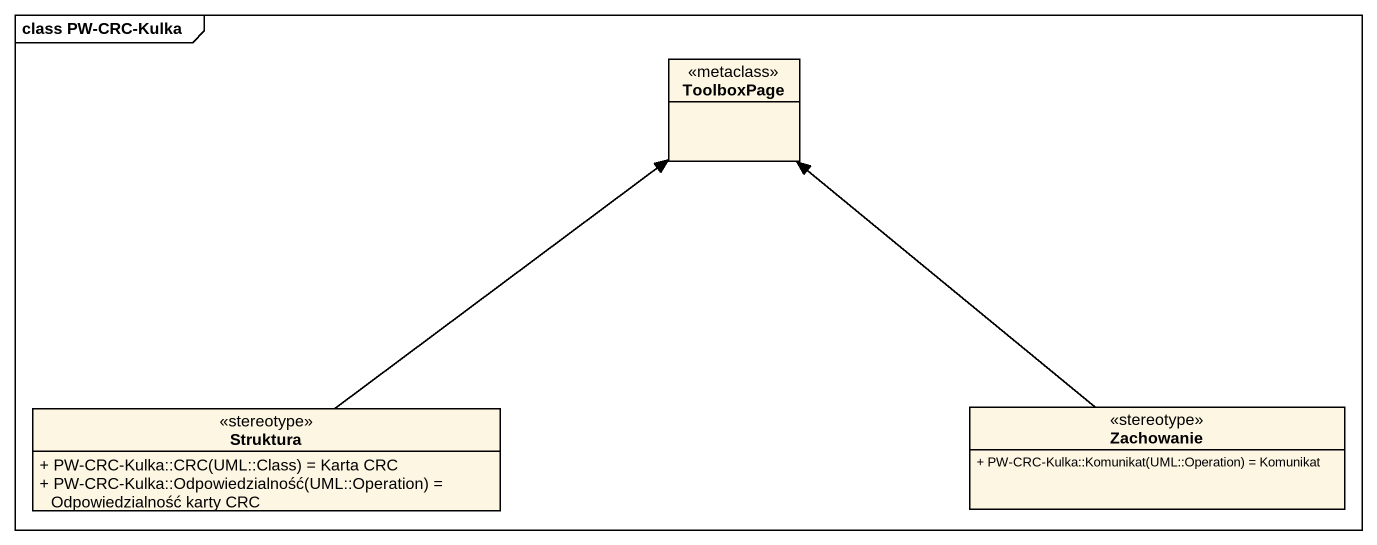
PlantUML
@startuml
mainframe class PW-CRC-Kulka
hide circle
hide empty members
skinparam classAttributeIconSize 0
class ToolboxPage <<metaclass>>
class Struktura <<stereotype>> {
  {field} + PW-CRC-Kulka::CRC(UML::Class) = Karta CRC
  {field} + PW-CRC-Kulka::Odpowiedzialność(UML::Operation) = Odpowiedzialność karty CRC
}
class Zachowanie <<stereotype>> {
  {field} + PW-CRC-Kulka::Komunikat(UML::Operation) = Komunikat
}
Struktura -up-> ToolboxPage
Zachowanie -up-> ToolboxPage
@enduml
